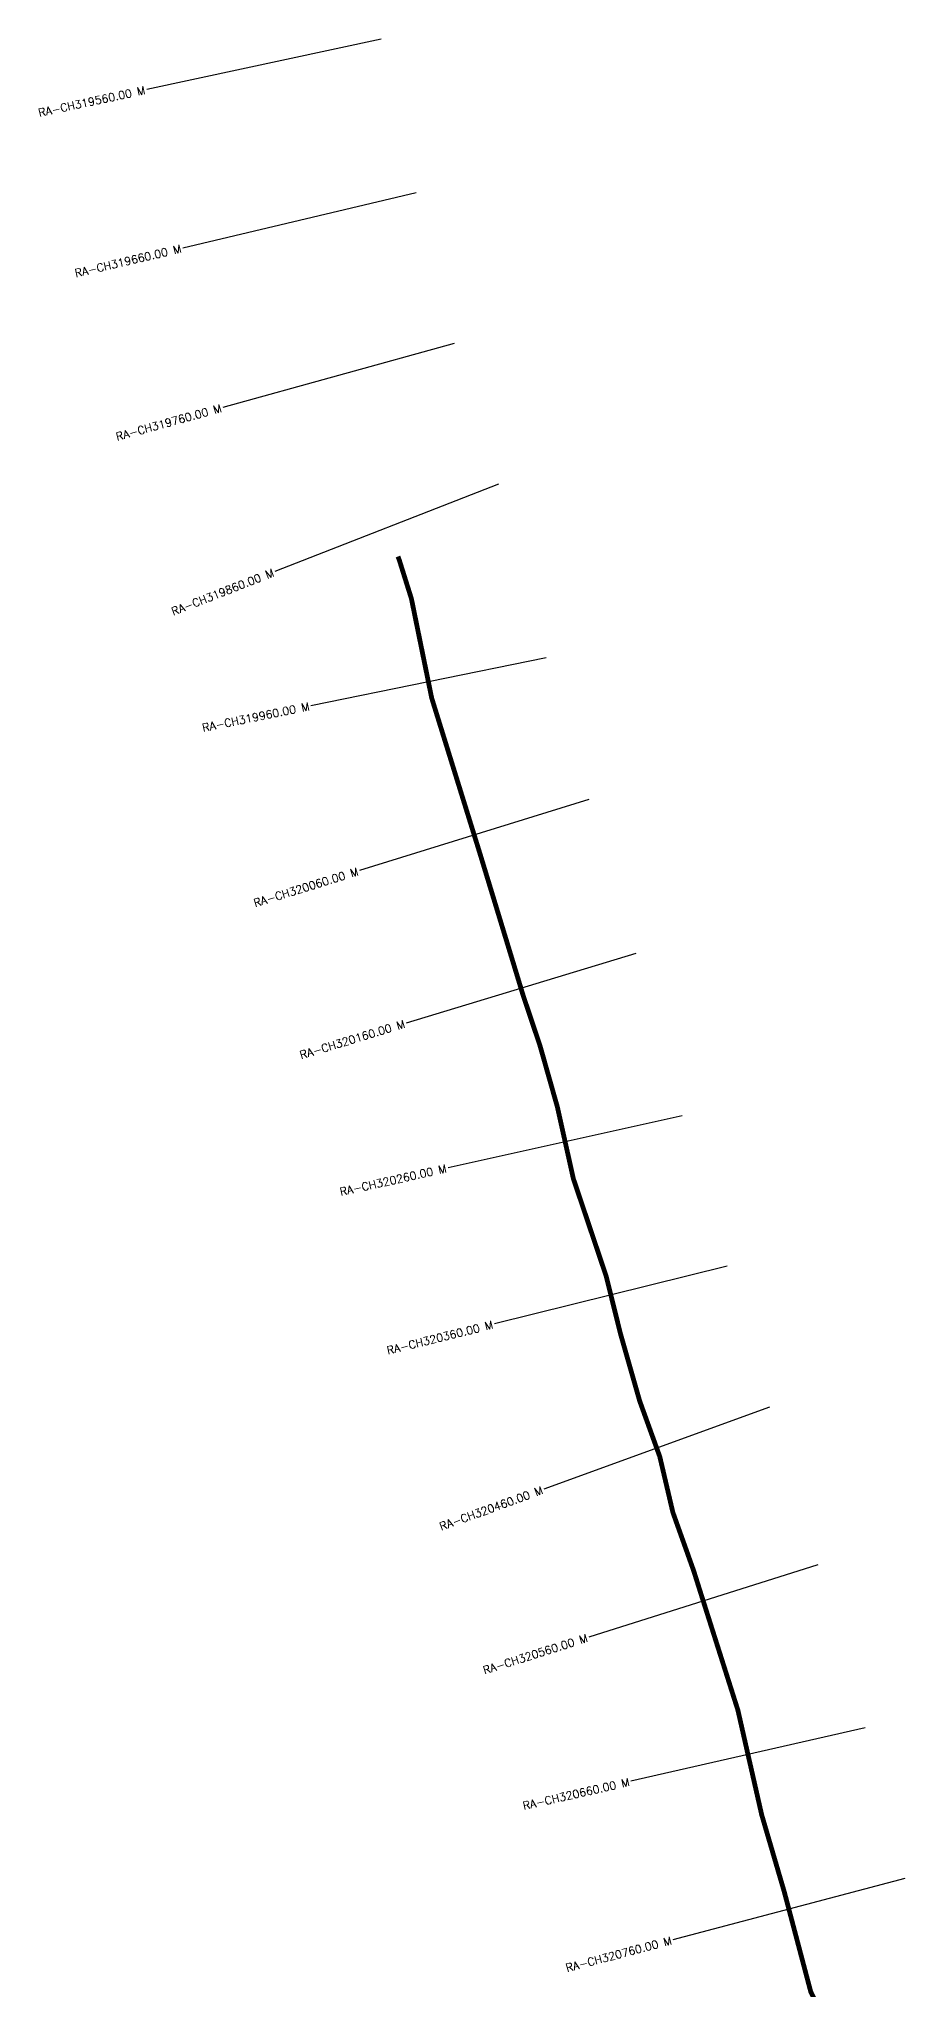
# Model space of a CAD drawing. Header units: metres. Extents: x 287545 to 290466, y 1999039 to 2001529.
# Drawn here: x 287545 to 288086, y 2000261 to 2001481 of the extents above; entities that cross this region are included whole.
import ezdxf
from ezdxf.enums import TextEntityAlignment as Align

# ---------------------------------------------------------------- set-up
doc = ezdxf.new("R2010")
doc.units = ezdxf.units.M
doc.header["$MEASUREMENT"] = 0
for name, color, linetype in [('CS', 134, 'Continuous'), ('CSMark', 6, 'Continuous'), ('NATURALLY PROTECTED', 3, 'Continuous')]:
    doc.layers.add(name, color=color, linetype=linetype)
doc.styles.get("Standard").update_dxf_attribs({"font": 'simplex.shx'})

msp = doc.modelspace()

# ---------------------------------------------------------------- linework, layer by layer
at = {"layer": 'CS'}
for p, q in [((287759.2, 2001480.5), (287612.6, 2001448.9)), ((287781, 2001384.5), (287635.1, 2001349.9)), ((287804.8, 2001290.2), (287660.2, 2001250.3)), ((287832.4, 2001202.3), (287692.7, 2001147.7)), ((287862.2, 2001093.7), (287715.2, 2001063.8)), ((287888.9, 2001005.2), (287745.6, 2000960.8)), ((287918.2, 2000909.1), (287774.7, 2000865.5)), ((287947.3, 2000807.6), (287800.9, 2000775)), ((287975.4, 2000713.7), (287829.9, 2000677.5)), ((288001.8, 2000625.4), (287860.8, 2000574.3)), ((288031.9, 2000526.9), (287888.9, 2000481.7)), ((288061.5, 2000425.1), (287915.2, 2000391.7)), ((288086.4, 2000330.9), (287941.4, 2000292.5))]:
    msp.add_line(p, q, dxfattribs=at)
at = {"layer": 'NATURALLY PROTECTED', "const_width": 3, "flags": 128}
msp.add_lwpolyline([(287769.6, 2001157.1), (287770.5, 2001154.7), (287778, 2001130.8), (287790.7, 2001068.6), (287820.4, 2000972.9), (287847.9, 2000882.6), (287858.3, 2000851.6), (287869.2, 2000813.2), (287879.2, 2000768.3), (287899.7, 2000707.4), (287908.7, 2000671.2), (287920.6, 2000629.5), (287933.2, 2000594.6), (287941.4, 2000559.7), (287954.3, 2000523.5), (287963, 2000496), (287982, 2000436.2), (287996.9, 2000370.7), (288011, 2000322.6), (288027.5, 2000260.3), (288057.7, 2000196.1)], dxfattribs=at)
msp.add_lwpolyline([(287769.6, 2001157.1), (287770.5, 2001154.7), (287778, 2001130.8), (287790.7, 2001068.6), (287820.4, 2000972.9), (287847.9, 2000882.6), (287858.3, 2000851.6), (287869.2, 2000813.2), (287879.2, 2000768.3), (287899.7, 2000707.4), (287908.7, 2000671.2), (287920.6, 2000629.5), (287933.2, 2000594.6), (287941.4, 2000559.7), (287954.3, 2000523.5), (287963, 2000496), (287982, 2000436.2), (287996.9, 2000370.7), (288011, 2000322.6), (288027.5, 2000260.3), (288057.7, 2000196.1)], dxfattribs=at)
msp.add_lwpolyline([(287769.6, 2001157.1), (287770.5, 2001154.7), (287778, 2001130.8), (287790.7, 2001068.6), (287820.4, 2000972.9), (287847.9, 2000882.6), (287858.3, 2000851.6), (287869.2, 2000813.2), (287879.2, 2000768.3), (287899.7, 2000707.4), (287908.7, 2000671.2), (287920.6, 2000629.5), (287933.2, 2000594.6), (287941.4, 2000559.7), (287954.3, 2000523.5), (287963, 2000496), (287982, 2000436.2), (287996.9, 2000370.7), (288011, 2000322.6), (288027.5, 2000260.3), (288057.7, 2000196.1)], dxfattribs=at)
msp.add_lwpolyline([(287769.6, 2001157.1), (287770.5, 2001154.7), (287778, 2001130.8), (287790.7, 2001068.6), (287820.4, 2000972.9), (287847.9, 2000882.6), (287858.3, 2000851.6), (287869.2, 2000813.2), (287879.2, 2000768.3), (287899.7, 2000707.4), (287908.7, 2000671.2), (287920.6, 2000629.5), (287933.2, 2000594.6), (287941.4, 2000559.7), (287954.3, 2000523.5), (287963, 2000496), (287982, 2000436.2), (287996.9, 2000370.7), (288011, 2000322.6), (288027.5, 2000260.3), (288057.7, 2000196.1)], dxfattribs=at)
msp.add_lwpolyline([(287769.6, 2001157.1), (287770.5, 2001154.7), (287778, 2001130.8), (287790.7, 2001068.6), (287820.4, 2000972.9), (287847.9, 2000882.6), (287858.3, 2000851.6), (287869.2, 2000813.2), (287879.2, 2000768.3), (287899.7, 2000707.4), (287908.7, 2000671.2), (287920.6, 2000629.5), (287933.2, 2000594.6), (287941.4, 2000559.7), (287954.3, 2000523.5), (287963, 2000496), (287982, 2000436.2), (287996.9, 2000370.7), (288011, 2000322.6), (288027.5, 2000260.3), (288057.7, 2000196.1)], dxfattribs=at)

# ---------------------------------------------------------------- texts
at = {"layer": 'CSMark'}
for s, rotation, p in [('RA-CH319560.00 M', 12.1706, (287611.6, 2001448.7)), ('RA-CH319660.00 M', 13.3309, (287634.1, 2001349.7)), ('RA-CH319760.00 M', 15.4575, (287659.2, 2001250)), ('RA-CH319860.00 M', 21.3622, (287691.8, 2001147.3)), ('RA-CH319960.00 M', 11.522, (287714.2, 2001063.6)), ('RA-CH320060.00 M', 17.2155, (287744.7, 2000960.5)), ('RA-CH320160.00 M', 16.9149, (287773.7, 2000865.2)), ('RA-CH320260.00 M', 12.5625, (287799.9, 2000774.8)), ('RA-CH320360.00 M', 13.9663, (287828.9, 2000677.2)), ('RA-CH320460.00 M', 19.9383, (287859.9, 2000573.9)), ('RA-CH320560.00 M', 17.5487, (287887.9, 2000481.4)), ('RA-CH320660.00 M', 12.8621, (287914.2, 2000391.4)), ('RA-CH320760.00 M', 14.8297, (287940.5, 2000292.3))]:
    msp.add_text(s, height=5, rotation=rotation, dxfattribs=at).set_placement(p, align=Align.MIDDLE_RIGHT)

doc.saveas('drawing.dxf')
